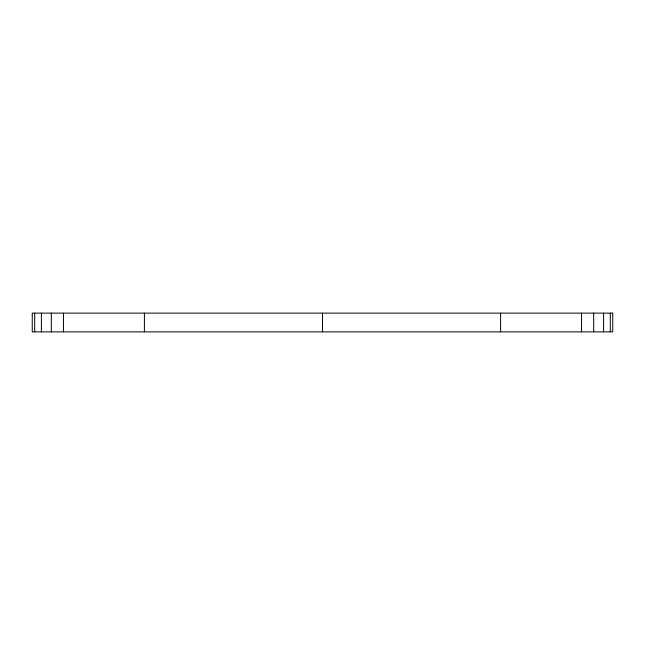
<?xml version="1.0" encoding="UTF-8"?>
<svg xmlns="http://www.w3.org/2000/svg" width="645" height="645" viewBox="0 0 645 645"><rect width="100%" height="100%" fill="white"/><g stroke="black" fill="none" stroke-linecap="round" stroke-linejoin="round"><path stroke-width="0.97" d="M610.299 313.131L610.299 331.869M603.607 313.131L603.607 331.869M593.69 313.131L593.69 331.869M581.54 313.131L581.54 331.869M500.593 313.131L500.593 331.869M322.5 313.131L322.5 331.869M144.407 313.131L144.407 331.869M63.46 313.131L63.46 331.869M51.31 313.131L51.31 331.869M41.393 313.131L41.393 331.869M34.701 313.131L34.701 331.869M612.75 313.131L32.25 313.131L32.25 331.869L612.75 331.869L612.75 313.131"/></g></svg>
